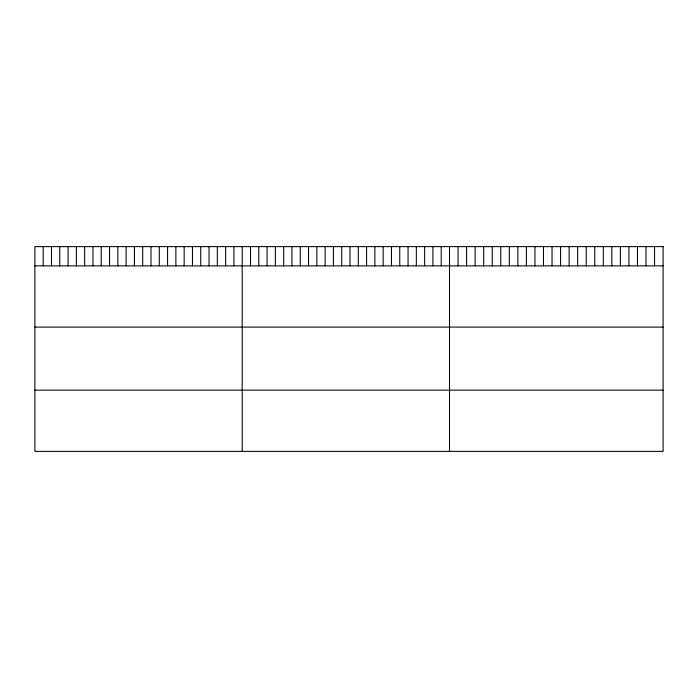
<?xml version="1.0" encoding="UTF-8"?>
<svg xmlns="http://www.w3.org/2000/svg" width="698" height="698" viewBox="0 0 698 698"><rect width="100%" height="100%" fill="white"/><g stroke="black" fill="none" stroke-linecap="round" stroke-linejoin="round"><path stroke-width="1.05" d="M34.9 265.877L663.1 265.877M34.9 327.092L663.1 327.092M34.9 390.156L663.1 390.156M654.558 246.63L654.558 265.877M646.016 246.63L646.016 265.877M637.466 246.63L637.466 265.877M628.924 246.63L628.924 265.877M620.382 246.63L620.382 265.877M611.841 246.63L611.841 265.877M603.299 246.63L603.299 265.877M594.748 246.63L594.748 265.877M586.207 246.63L586.207 265.877M577.665 246.63L577.665 265.877M569.123 246.63L569.123 265.877M560.581 246.63L560.581 265.877M552.031 246.63L552.031 265.877M543.489 246.63L543.489 265.877M534.947 246.63L534.947 265.877M526.405 246.63L526.405 265.877M517.864 246.63L517.864 265.877M509.313 246.63L509.313 265.877M500.771 246.63L500.771 265.877M492.23 246.63L492.23 265.877M483.688 246.63L483.688 265.877M475.146 246.63L475.146 265.877M466.596 246.63L466.596 265.877M458.054 246.63L458.054 265.877M449.512 246.63L449.512 451.37M441.223 246.63L441.223 265.877M432.926 246.63L432.926 265.877M424.637 246.63L424.637 265.877M416.34 246.63L416.34 265.877M408.051 246.63L408.051 265.877M399.762 246.63L399.762 265.877M391.465 246.63L391.465 265.877M383.176 246.63L383.176 265.877M374.878 246.63L374.878 265.877M366.59 246.63L366.59 265.877M358.301 246.63L358.301 265.877M350.003 246.63L350.003 265.877M341.715 246.63L341.715 265.877M333.417 246.63L333.417 265.877M325.128 246.63L325.128 265.877M316.84 246.63L316.84 265.877M308.542 246.63L308.542 265.877M300.253 246.63L300.253 265.877M291.956 246.63L291.956 265.877M283.667 246.63L283.667 265.877M275.378 246.63L275.378 265.877M267.081 246.63L267.081 265.877M258.792 246.63L258.792 265.877M250.495 246.63L250.495 265.877M242.206 246.63L242.206 451.37M233.917 246.63L233.917 265.877M225.62 246.63L225.62 265.877M217.331 246.63L217.331 265.877M209.034 246.63L209.034 265.877M200.745 246.63L200.745 265.877M192.456 246.63L192.456 265.877M184.159 246.63L184.159 265.877M175.87 246.63L175.87 265.877M167.572 246.63L167.572 265.877M159.284 246.63L159.284 265.877M150.995 246.63L150.995 265.877M142.697 246.63L142.697 265.877M134.409 246.63L134.409 265.877M126.111 246.63L126.111 265.877M117.822 246.63L117.822 265.877M109.534 246.63L109.534 265.877M101.236 246.63L101.236 265.877M92.947 246.63L92.947 265.877M84.65 246.63L84.65 265.877M76.361 246.63L76.361 265.877M68.072 246.63L68.072 265.877M59.775 246.63L59.775 265.877M51.486 246.63L51.486 265.877M43.189 246.63L43.189 265.877M663.1 246.63L34.9 246.63L34.9 451.37L663.1 451.37L663.1 246.63"/></g></svg>
